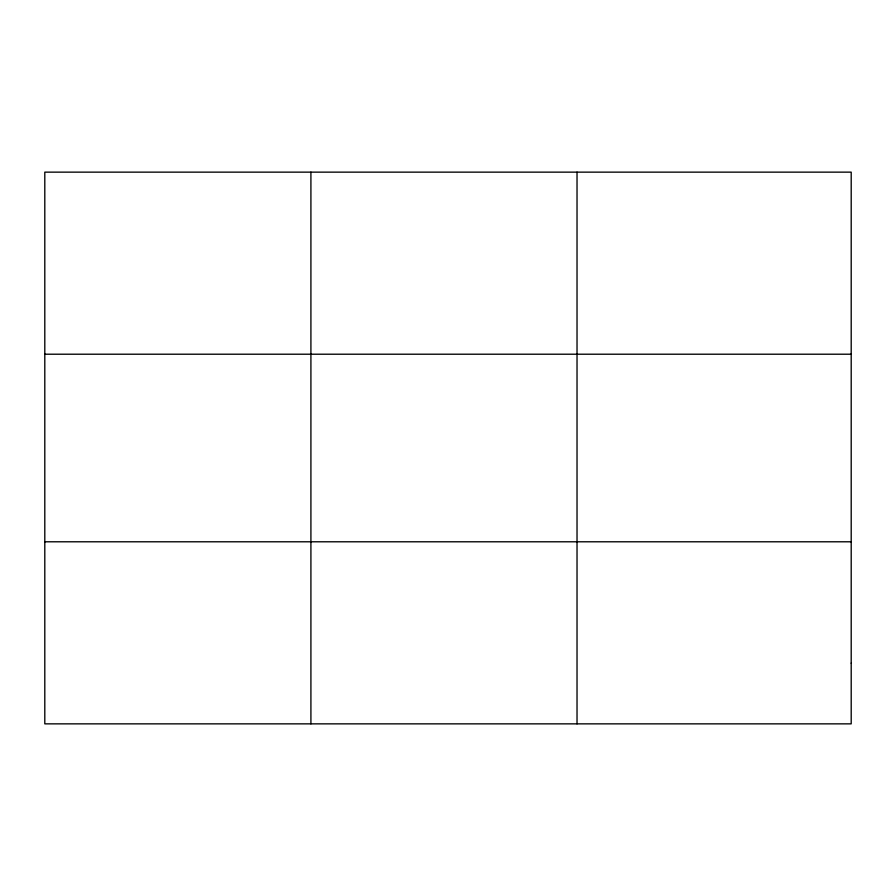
<?xml version="1.0" encoding="UTF-8"?>
<svg xmlns="http://www.w3.org/2000/svg" width="896" height="896" viewBox="0 0 896 896"><rect width="100%" height="100%" fill="white"/><g stroke="black" fill="none" stroke-linecap="round" stroke-linejoin="round"><path stroke-width="1.34" d="M310.912 723.856L310.912 172.144M577.024 723.856L577.024 172.144M44.8 354.211L851.2 354.211M44.8 541.789L851.2 541.789M851.2 663.163L851.2 723.856L44.8 723.856L44.8 172.144L851.2 172.144L851.2 663.163"/></g></svg>
